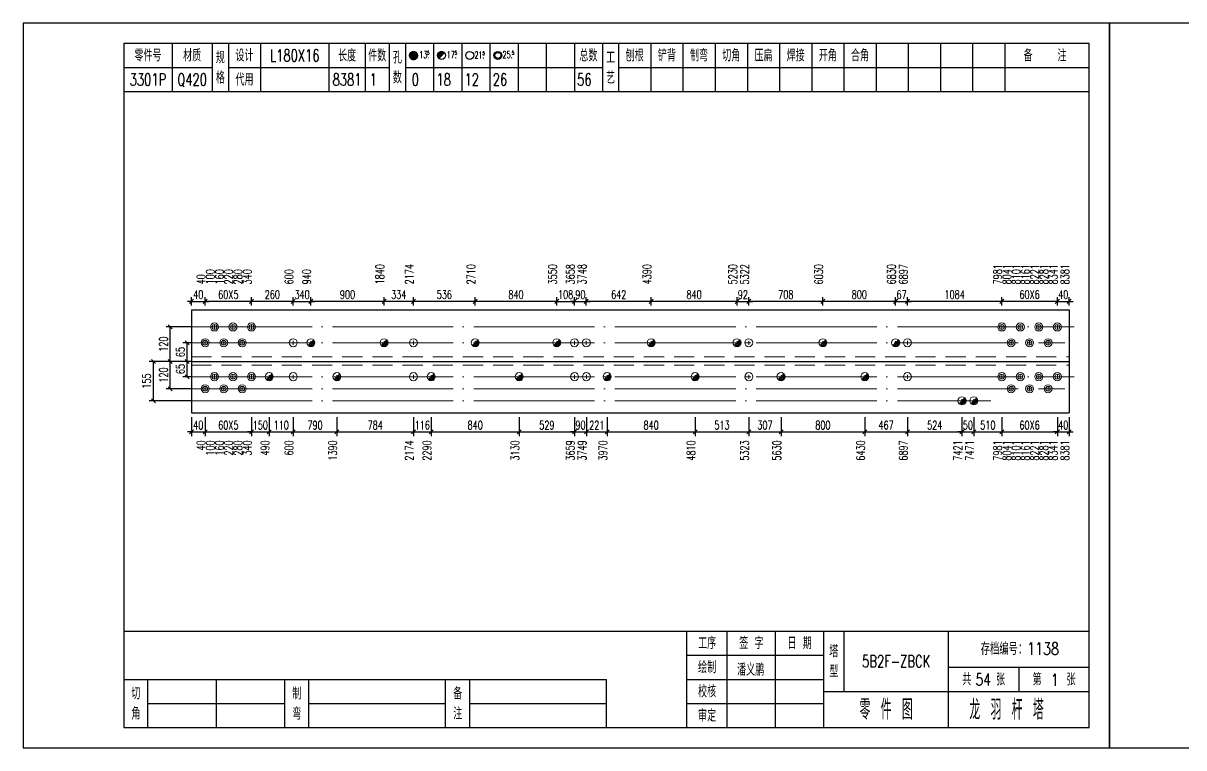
# Model space of a CAD drawing. Header units: millimetres. Extents: x 0 to 30240, y -10896 to -1348.
# Drawn here: x 0 to 288.5, y -10042.8 to -9862.8 of the extents above; entities that cross this region are included whole.
import ezdxf
from ezdxf.enums import TextEntityAlignment as Align

# ---------------------------------------------------------------- set-up
doc = ezdxf.new("R2010")
doc.units = ezdxf.units.MM
doc.header["$LTSCALE"] = 20
doc.header["$PDMODE"] = 1
doc.linetypes.add('DASHDOT2X', pattern=[1.75, 1.5, -0.125, 0, -0.125])
doc.linetypes.add('HIDDEN', pattern=[0.375, 0.25, -0.125])
for name, color, linetype, lineweight in [('1', 7, 'Continuous', 25), ('11', 3, 'Continuous', 13), ('2', 1, 'HIDDEN', 13), ('5', 1, 'Continuous', 13), ('7', 2, 'DASHDOT2X', 13)]:
    doc.layers.add(name, color=color, linetype=linetype, lineweight=lineweight)
doc.styles.get("Standard").update_dxf_attribs({"font": 'simplex', "width": 0.7, "bigfont": 'gbhzfs.shx'})
doc.styles.add('SYMBOL_TXT', font='txt.shx', dxfattribs={"width": 0.6})
doc.styles.add('TITLE_TXT', font='simplex.shx', dxfattribs={"width": 0.75, "height": 2.5, "bigfont": 'gbhzfs.shx'})
doc.dimstyles.get("Standard").update_dxf_attribs({"dimtxt": 2.1, "dimasz": 1, "dimexe": 1.05, "dimexo": 0, "dimgap": 0.63, "dimtad": 1, "dimzin": 0, "dimdsep": 46, "dimtxsty": 'standard', "dimblk": 'OBLIQUE', "dimblk1": 'OBLIQUE', "dimblk2": 'OBLIQUE', "dimcen": 0.09, "dimadec": 0, "dimazin": 0, "dimtfac": 1, "dimtdec": 1, "dimtix": 1, "dimtmove": 0, "dimatfit": 3, "dimfxl": 0, "dimtolj": 1, "dimtzin": 0, "dimarcsym": 0})
pattern_1 = [(0, (-3, 0), (0, 0.0125), [])]

# ---------------------------------------------------------------- blocks, each defined once
blk = doc.blocks.new('M12_HOLE')
h = blk.add_hatch()
h.set_pattern_fill('LINE', scale=0.1, style=0)
h.set_pattern_definition(pattern_1)
h.paths.add_polyline_path([(-5, 0, 1), (-1, 0, 1)])
at = {"color": 7}
blk.add_circle((-3, 0), 2, dxfattribs=at)
at = {"color": 7, "attachment_point": 1, "style": 'SYMBOL_TXT'}
for s, insert, char_height, width in [('13\\f??|b0|i0|c0|p54;.', (-0.12, 2.11), 3.5, 5.7075), ('5', (3.74, 2.26), 1.8, 2.9309)]:
    blk.add_mtext(s, dxfattribs=dict(at, insert=insert, char_height=char_height, width=width))
blk = doc.blocks.new('M16_HOLE')
h = blk.add_hatch()
h.set_pattern_fill('LINE', scale=0.1, style=0)
h.set_pattern_definition(pattern_1)
h.paths.add_polyline_path([(-1.59, 1.41, 0.668179), (-5, 0, 0.198912), (-4.41, -1.41)])
at = {"color": 7}
blk.add_circle((-3, 0), 2, dxfattribs=at)
at = {"color": 7, "attachment_point": 1, "style": 'SYMBOL_TXT'}
for s, insert, char_height, width in [('17.', (-0.44, 2.13), 3.5, 6.3164), ('5', (3.56, 2.25), 1.8, 1.822)]:
    blk.add_mtext(s, dxfattribs=dict(at, insert=insert, char_height=char_height, width=width))
blk = doc.blocks.new('M20_HOLE')
at = {"color": 7}
blk.add_circle((-3, 0), 2, dxfattribs=at)
at = {"color": 7, "attachment_point": 1, "style": 'SYMBOL_TXT'}
for s, insert, char_height, width in [('21.', (-0.69, 2.01), 3.5, 6.0735), ('5', (3.32, 2.01), 1.8, 1.4576)]:
    blk.add_mtext(s, dxfattribs=dict(at, insert=insert, char_height=char_height, width=width))
blk = doc.blocks.new('M24_HOLE')
at = {"color": 7}
for radius in [2, 1.5]:
    blk.add_circle((-3, 0), radius, dxfattribs=at)
at = {"color": 7, "attachment_point": 1, "style": 'SYMBOL_TXT'}
for s, insert, char_height, width in [('25.', (-0.69, 2.13), 3.5, 2.4294), ('5', (3.93, 2.25), 1.8, 1.9435)]:
    blk.add_mtext(s, dxfattribs=dict(at, insert=insert, char_height=char_height, width=width))
blk = doc.blocks.new('JgCard')
for p, q in [((270, 180), (0, 180)), ((0, 180), (0, 0)), ((270, 0), (270, 180)), ((265, 175), (25, 175)), ((25, 175), (25, 5)), ((37, 175), (37, 163)), ((47, 175), (47, 163)), ((51, 175), (51, 163)), ((59, 175), (59, 163)), ((76, 175), (76, 163)), ((85, 175), (85, 163)), ((91, 175), (91, 163)), ((95, 175), (95, 163)), ((102, 175), (102, 163)), ((109, 175), (109, 163)), ((116, 175), (116, 163)), ((123, 175), (123, 163)), ((130, 175), (130, 163)), ((137, 175), (137, 163)), ((144, 175), (144, 163)), ((148, 175), (148, 163)), ((156, 175), (156, 163)), ((164, 175), (164, 163)), ((172, 175), (172, 163)), ((180, 175), (180, 163)), ((188, 175), (188, 163)), ((196, 175), (196, 163)), ((204, 175), (204, 163)), ((212, 175), (212, 163)), ((220, 175), (220, 163)), ((228, 175), (228, 163)), ((236, 175), (236, 163)), ((244, 175), (244, 163)), ((265, 5), (265, 175)), ((25, 169), (47, 169)), ((51, 169), (91, 169)), ((95, 169), (144, 169)), ((148, 169), (265, 169)), ((25, 163), (265, 163)), ((25, 29), (265, 29)), ((165, 5), (165, 29)), ((175, 5), (175, 29)), ((187, 5), (187, 29)), ((199, 5), (199, 29)), ((204, 29), (204, 14)), ((230, 5), (230, 29)), ((165, 23), (199, 23)), ((230, 20), (265, 20)), ((247.5, 20), (247.5, 14)), ((25, 17), (145, 17)), ((31, 5), (31, 17)), ((48, 17), (48, 5)), ((65, 5), (65, 17)), ((71, 5), (71, 17)), ((105, 5), (105, 17)), ((111, 5), (111, 17)), ((145, 5), (145, 17)), ((165, 17), (199, 17)), ((199, 14), (265, 14)), ((31, 11), (65, 11)), ((71, 11), (105, 11)), ((111, 11), (145, 11)), ((165, 11), (199, 11)), ((25, 5), (265, 5)), ((0, 0), (270, 0))]:
    blk.add_line(p, q)
blk.add_lwpolyline([(96.03, 171.99, -1), (98.03, 171.99, -1)], format="xyb", close=True)
blk.add_point((145, 96))
at = {"xscale": 0.5, "yscale": 0.5, "zscale": 0.5}
for name, p in [('M12_HOLE', (98.53, 171.99)), ('M16_HOLE', (105.5, 172)), ('M24_HOLE', (119.5, 172)), ('M20_HOLE', (112.5, 172))]:
    blk.add_blockref(name, p, dxfattribs=at)
at = {"style": 'TITLE_TXT', "width": 0.75}
for s, height, p in [('存档编号：1138', 3.076, (238.02, 23.07)), ('潘义鹏', 3, (177.45, 17.91)), ('龙 羽 杆 塔', 5, (235.17, 6.97))]:
    blk.add_text(s, height=height, dxfattribs=at).set_placement(p)
at = {"attachment_point": 5, "style": 'TITLE_TXT'}
for s, insert, char_height, width in [('零件号', (31, 172), 3, 15), ('材质', (42, 172), 3, 8), ('设计', (55, 172), 3, 8), ('长度', (80.5, 172), 3, 8), ('件数', (88, 172), 3, 6), ('总数', (140.5, 172), 3, 7), ('刨根', (152, 172), 3, 8), ('铲背', (160, 172), 3, 8), ('制弯', (168, 172), 3, 8), ('切角', (176, 172), 3, 8), ('压扁', (184, 172), 3, 8), ('焊接', (192, 172), 3, 8), ('开角', (200, 172), 3, 8), ('合角', (208, 172), 3, 8), ('备    注', (254, 172), 3, 22), ('规格', (49, 169), 3, 4), ('孔数', (93, 169), 3, 4), ('工\\P艺', (146, 169), 3, 4), ('代用', (55, 166), 3, 8), ('工序', (170, 26), 3, 10), ('签 字', (181, 26), 3, 12), ('日 期', (193, 26), 3, 12), ('塔\\P型', (201.5, 21.5), 3, 5), ('绘制', (170, 20), 3, 10), ('共    张', (238.75, 17), 3, 17.5), ('第    张', (256.25, 17), 3, 17.5), ('切\\P角', (28, 11), 3, 6), ('制\\P弯', (68, 11), 3, 6), ('备\\P注', (108, 11), 3, 6), ('校核', (170, 14), 3, 10), ('零 件 图', (214.5, 9.5), 5, 31), ('审定', (170, 8), 3, 10)]:
    blk.add_mtext(s, dxfattribs=dict(at, insert=insert, char_height=char_height, width=width))
blk = doc.blocks.new('M24')
for p, q in [((-0.6, 0), (0.6, 0)), ((0, -0.6), (0, 0.6))]:
    blk.add_line(p, q)
for radius in [1, 0.6]:
    blk.add_circle((0, 0), radius)
blk = doc.blocks.new('M16')
for p, q in [((-0.71, -0.71), (0.71, 0.71)), ((-0.4, 0), (0.4, 0)), ((0, 0.4), (0, -0.4))]:
    blk.add_line(p, q)
blk.add_circle((0, 0), 1)
for radius in [0.8, 0.6, 0.4, 0.2]:
    blk.add_arc((0, 0), radius, 225, 45)
blk = doc.blocks.new('M20')
for p, q in [((-0.5, 0), (0.5, 0)), ((0, -0.5), (0, 0.5))]:
    blk.add_line(p, q)
blk.add_circle((0, 0), 1)
blk = doc.blocks.new('_Oblique')
at = {"color": 0, "linetype": 'ByBlock', "lineweight": -2}
blk.add_line((-0.5, -0.5), (0.5, 0.5), dxfattribs=at)
blk = doc.blocks.new('*D4688')
at = {"layer": '11', "color": 0, "lineweight": -2}
for p, q in [((41.8, -9960.68), (41.8, -9965.4)), ((45.24, -9960.68), (45.24, -9965.4)), ((41.8, -9964.35), (40.8, -9964.35)), ((41.8, -9964.35), (45.24, -9964.35)), ((45.24, -9964.35), (46.24, -9964.35))]:
    blk.add_line(p, q, dxfattribs=at)
at = {"layer": 'Defpoints', "color": 0}
for p in [(41.8, -9960.68), (45.24, -9960.68), (45.24, -9964.35)]:
    blk.add_point(p, dxfattribs=at)
at = {"layer": '11', "color": 0, "lineweight": -2}
blk.add_blockref('_Oblique', (41.8, -9964.35), dxfattribs=at)
at = {"layer": '11', "color": 0, "lineweight": -2, "rotation": 180}
blk.add_blockref('_Oblique', (45.24, -9964.35), dxfattribs=at)
at = {"layer": '11', "color": 0, "insert": (43.52, -9962.67), "char_height": 2.1, "attachment_point": 5}
blk.add_mtext('\\A1;40', dxfattribs=at)
blk = doc.blocks.new('*D4690')
at = {"layer": '11', "color": 0, "lineweight": -2}
for p, q in [((56.74, -9960.68), (56.74, -9965.4)), ((61.15, -9960.68), (61.15, -9965.4)), ((56.74, -9964.35), (55.74, -9964.35)), ((56.74, -9964.35), (61.15, -9964.35)), ((61.15, -9964.35), (62.15, -9964.35))]:
    blk.add_line(p, q, dxfattribs=at)
at = {"layer": 'Defpoints', "color": 0}
for p in [(56.74, -9960.68), (61.15, -9960.68), (61.15, -9964.35)]:
    blk.add_point(p, dxfattribs=at)
at = {"layer": '11', "color": 0, "lineweight": -2}
blk.add_blockref('_Oblique', (56.74, -9964.35), dxfattribs=at)
at = {"layer": '11', "color": 0, "lineweight": -2, "rotation": 180}
blk.add_blockref('_Oblique', (61.15, -9964.35), dxfattribs=at)
at = {"layer": '11', "color": 0, "insert": (58.95, -9962.67), "char_height": 2.1, "attachment_point": 5}
blk.add_mtext('\\A1;150', dxfattribs=at)
blk = doc.blocks.new('*D4697')
at = {"layer": '11', "color": 0, "lineweight": -2}
for p, q in [((137.07, -9960.68), (137.07, -9965.4)), ((140, -9960.68), (140, -9965.4)), ((137.07, -9964.35), (136.07, -9964.35)), ((137.07, -9964.35), (140, -9964.35)), ((140, -9964.35), (141, -9964.35))]:
    blk.add_line(p, q, dxfattribs=at)
at = {"layer": 'Defpoints', "color": 0}
for p in [(137.07, -9960.68), (140, -9960.68), (140, -9964.35)]:
    blk.add_point(p, dxfattribs=at)
at = {"layer": '11', "color": 0, "lineweight": -2}
blk.add_blockref('_Oblique', (137.07, -9964.35), dxfattribs=at)
at = {"layer": '11', "color": 0, "lineweight": -2, "rotation": 180}
blk.add_blockref('_Oblique', (140, -9964.35), dxfattribs=at)
at = {"layer": '11', "color": 0, "insert": (138.53, -9962.67), "char_height": 2.1, "attachment_point": 5}
blk.add_mtext('\\A1;90', dxfattribs=at)
blk = doc.blocks.new('*D4705')
at = {"layer": '11', "color": 0, "lineweight": -2}
for p, q in [((233.36, -9960.68), (233.36, -9965.4)), ((236.3, -9960.68), (236.3, -9965.4)), ((233.36, -9964.35), (232.36, -9964.35)), ((233.36, -9964.35), (236.3, -9964.35)), ((236.3, -9964.35), (237.3, -9964.35))]:
    blk.add_line(p, q, dxfattribs=at)
at = {"layer": 'Defpoints', "color": 0}
for p in [(233.36, -9960.68), (236.3, -9960.68), (236.3, -9964.35)]:
    blk.add_point(p, dxfattribs=at)
at = {"layer": '11', "color": 0, "lineweight": -2}
blk.add_blockref('_Oblique', (233.36, -9964.35), dxfattribs=at)
at = {"layer": '11', "color": 0, "lineweight": -2, "rotation": 180}
blk.add_blockref('_Oblique', (236.3, -9964.35), dxfattribs=at)
at = {"layer": '11', "color": 0, "insert": (234.83, -9962.67), "char_height": 2.1, "attachment_point": 5}
blk.add_mtext('\\A1;50', dxfattribs=at)
blk = doc.blocks.new('*D4708')
at = {"layer": '11', "color": 0, "lineweight": -2}
for p, q in [((257.06, -9960.68), (257.06, -9965.4)), ((260, -9960.68), (260, -9965.4)), ((257.06, -9964.35), (256.06, -9964.35)), ((257.06, -9964.35), (260, -9964.35)), ((260, -9964.35), (261, -9964.35))]:
    blk.add_line(p, q, dxfattribs=at)
at = {"layer": 'Defpoints', "color": 0}
for p in [(257.06, -9960.68), (260, -9960.68), (260, -9964.35)]:
    blk.add_point(p, dxfattribs=at)
at = {"layer": '11', "color": 0, "lineweight": -2}
blk.add_blockref('_Oblique', (257.06, -9964.35), dxfattribs=at)
at = {"layer": '11', "color": 0, "lineweight": -2, "rotation": 180}
blk.add_blockref('_Oblique', (260, -9964.35), dxfattribs=at)
at = {"layer": '11', "color": 0, "insert": (258.53, -9962.67), "char_height": 2.1, "attachment_point": 5}
blk.add_mtext('\\A1;40', dxfattribs=at)
blk = doc.blocks.new('*D4709')
at = {"layer": '11', "color": 0, "lineweight": -2}
for p, q in [((41.8, -9931.91), (40.8, -9931.91)), ((41.8, -9932.96), (41.8, -9930.86)), ((41.8, -9931.91), (45.24, -9931.91)), ((45.24, -9932.96), (45.24, -9930.86)), ((45.24, -9931.91), (46.24, -9931.91))]:
    blk.add_line(p, q, dxfattribs=at)
at = {"layer": 'Defpoints', "color": 0}
for p in [(45.24, -9931.91), (41.8, -9932.96), (45.24, -9932.96)]:
    blk.add_point(p, dxfattribs=at)
at = {"layer": '11', "color": 0, "lineweight": -2}
blk.add_blockref('_Oblique', (41.8, -9931.91), dxfattribs=at)
at = {"layer": '11', "color": 0, "lineweight": -2, "rotation": 180}
blk.add_blockref('_Oblique', (45.24, -9931.91), dxfattribs=at)
at = {"layer": '11', "color": 0, "insert": (43.52, -9930.23), "char_height": 2.1, "attachment_point": 5}
blk.add_mtext('\\A1;40', dxfattribs=at)
blk = doc.blocks.new('*D4712')
at = {"layer": '11', "color": 0, "lineweight": -2}
for p, q in [((67.11, -9931.91), (66.11, -9931.91)), ((67.11, -9932.96), (67.11, -9930.86)), ((67.11, -9931.91), (71.52, -9931.91)), ((71.52, -9932.96), (71.52, -9930.86)), ((71.52, -9931.91), (72.52, -9931.91))]:
    blk.add_line(p, q, dxfattribs=at)
at = {"layer": 'Defpoints', "color": 0}
for p in [(71.52, -9931.91), (67.11, -9932.96), (71.52, -9932.96)]:
    blk.add_point(p, dxfattribs=at)
at = {"layer": '11', "color": 0, "lineweight": -2}
blk.add_blockref('_Oblique', (67.11, -9931.91), dxfattribs=at)
at = {"layer": '11', "color": 0, "lineweight": -2, "rotation": 180}
blk.add_blockref('_Oblique', (71.52, -9931.91), dxfattribs=at)
at = {"layer": '11', "color": 0, "insert": (69.32, -9930.23), "char_height": 2.1, "attachment_point": 5}
blk.add_mtext('\\A1;340', dxfattribs=at)
blk = doc.blocks.new('*D4717')
at = {"layer": '11', "color": 0, "lineweight": -2}
for p, q in [((132.62, -9931.91), (131.62, -9931.91)), ((132.62, -9932.96), (132.62, -9930.86)), ((132.62, -9931.91), (137.03, -9931.91)), ((137.03, -9932.96), (137.03, -9930.86)), ((137.03, -9931.91), (138.03, -9931.91))]:
    blk.add_line(p, q, dxfattribs=at)
at = {"layer": 'Defpoints', "color": 0}
for p in [(137.03, -9931.91), (132.62, -9932.96), (137.03, -9932.96)]:
    blk.add_point(p, dxfattribs=at)
at = {"layer": '11', "color": 0, "lineweight": -2}
blk.add_blockref('_Oblique', (132.62, -9931.91), dxfattribs=at)
at = {"layer": '11', "color": 0, "lineweight": -2, "rotation": 180}
blk.add_blockref('_Oblique', (137.03, -9931.91), dxfattribs=at)
at = {"layer": '11', "color": 0, "insert": (134.83, -9930.23), "char_height": 2.1, "attachment_point": 5}
blk.add_mtext('\\A1;108', dxfattribs=at)
blk = doc.blocks.new('*D4718')
at = {"layer": '11', "color": 0, "lineweight": -2}
for p, q in [((137.03, -9931.91), (136.03, -9931.91)), ((137.03, -9932.96), (137.03, -9930.86)), ((137.03, -9931.91), (139.97, -9931.91)), ((139.97, -9932.96), (139.97, -9930.86)), ((139.97, -9931.91), (140.97, -9931.91))]:
    blk.add_line(p, q, dxfattribs=at)
at = {"layer": 'Defpoints', "color": 0}
for p in [(139.97, -9931.91), (137.03, -9932.96), (139.97, -9932.96)]:
    blk.add_point(p, dxfattribs=at)
at = {"layer": '11', "color": 0, "lineweight": -2}
blk.add_blockref('_Oblique', (137.03, -9931.91), dxfattribs=at)
at = {"layer": '11', "color": 0, "lineweight": -2, "rotation": 180}
blk.add_blockref('_Oblique', (139.97, -9931.91), dxfattribs=at)
at = {"layer": '11', "color": 0, "insert": (138.5, -9930.23), "char_height": 2.1, "attachment_point": 5}
blk.add_mtext('\\A1;90', dxfattribs=at)
blk = doc.blocks.new('*D4721')
at = {"layer": '11', "color": 0, "lineweight": -2}
for p, q in [((177.44, -9931.91), (176.44, -9931.91)), ((177.44, -9932.96), (177.44, -9930.86)), ((177.44, -9931.91), (180.35, -9931.91)), ((180.35, -9932.96), (180.35, -9930.86)), ((180.35, -9931.91), (181.35, -9931.91))]:
    blk.add_line(p, q, dxfattribs=at)
at = {"layer": 'Defpoints', "color": 0}
for p in [(180.35, -9931.91), (177.44, -9932.96), (180.35, -9932.96)]:
    blk.add_point(p, dxfattribs=at)
at = {"layer": '11', "color": 0, "lineweight": -2}
blk.add_blockref('_Oblique', (177.44, -9931.91), dxfattribs=at)
at = {"layer": '11', "color": 0, "lineweight": -2, "rotation": 180}
blk.add_blockref('_Oblique', (180.35, -9931.91), dxfattribs=at)
at = {"layer": '11', "color": 0, "insert": (178.89, -9930.23), "char_height": 2.1, "attachment_point": 5}
blk.add_mtext('\\A1;92', dxfattribs=at)
blk = doc.blocks.new('*D4724')
at = {"layer": '11', "color": 0, "lineweight": -2}
for p, q in [((216.87, -9931.91), (215.87, -9931.91)), ((216.87, -9932.96), (216.87, -9930.86)), ((216.87, -9931.91), (219.81, -9931.91)), ((219.81, -9932.96), (219.81, -9930.86)), ((219.81, -9931.91), (220.81, -9931.91))]:
    blk.add_line(p, q, dxfattribs=at)
at = {"layer": 'Defpoints', "color": 0}
for p in [(219.81, -9931.91), (216.87, -9932.96), (219.81, -9932.96)]:
    blk.add_point(p, dxfattribs=at)
at = {"layer": '11', "color": 0, "lineweight": -2}
blk.add_blockref('_Oblique', (216.87, -9931.91), dxfattribs=at)
at = {"layer": '11', "color": 0, "lineweight": -2, "rotation": 180}
blk.add_blockref('_Oblique', (219.81, -9931.91), dxfattribs=at)
at = {"layer": '11', "color": 0, "insert": (218.34, -9930.23), "char_height": 2.1, "attachment_point": 5}
blk.add_mtext('\\A1;67', dxfattribs=at)
blk = doc.blocks.new('*D4727')
at = {"layer": '11', "color": 0, "lineweight": -2}
for p, q in [((257.06, -9931.91), (256.06, -9931.91)), ((257.06, -9932.96), (257.06, -9930.86)), ((257.06, -9931.91), (260, -9931.91)), ((260, -9932.96), (260, -9930.86)), ((260, -9931.91), (261, -9931.91))]:
    blk.add_line(p, q, dxfattribs=at)
at = {"layer": 'Defpoints', "color": 0}
for p in [(260, -9931.91), (257.06, -9932.96), (260, -9932.96)]:
    blk.add_point(p, dxfattribs=at)
at = {"layer": '11', "color": 0, "lineweight": -2}
blk.add_blockref('_Oblique', (257.06, -9931.91), dxfattribs=at)
at = {"layer": '11', "color": 0, "lineweight": -2, "rotation": 180}
blk.add_blockref('_Oblique', (260, -9931.91), dxfattribs=at)
at = {"layer": '11', "color": 0, "insert": (258.53, -9930.23), "char_height": 2.1, "attachment_point": 5}
blk.add_mtext('\\A1;40', dxfattribs=at)

msp = doc.modelspace()

# ---------------------------------------------------------------- linework, layer by layer
at = {"layer": '1'}
for p, q in [((41.8, -9934.008), (41.8, -9959.628)), ((41.8, -9934.008), (260, -9934.008)), ((260, -9934.008), (260, -9959.628)), ((41.8, -9946.818), (260, -9946.818)), ((41.8, -9959.628), (260, -9959.628))]:
    msp.add_line(p, q, dxfattribs=at)
at = {"layer": '2'}
for p, q in [((41.8, -9945.68), (260, -9945.68)), ((41.8, -9947.756), (260, -9947.756))]:
    msp.add_line(p, q, dxfattribs=at)
at = {"layer": '7'}
for p, q in [((41.8, -9938.278), (261.26, -9938.278)), ((41.8, -9942.192), (258.96, -9942.192)), ((41.8, -9950.628), (261.26, -9950.628)), ((41.8, -9953.628), (258.96, -9953.628)), ((41.8, -9956.628), (240.5, -9956.628))]:
    msp.add_line(p, q, dxfattribs=at)

# ---------------------------------------------------------------- block references
at = {"layer": '1'}
for p in [(0, -10042.818), (270, -10042.818)]:
    msp.add_blockref('JgCard', p, dxfattribs=at)
at = {"layer": '5'}
for name, p in [('M24', (47.54, -9938.278)), ('M24', (52.14, -9938.278)), ('M24', (56.74, -9938.278)), ('M24', (243.26, -9938.278)), ('M24', (247.86, -9938.278)), ('M24', (252.46, -9938.278)), ('M24', (257.06, -9938.278)), ('M24', (45.24, -9942.192)), ('M24', (49.84, -9942.192)), ('M24', (54.44, -9942.192)), ('M20', (67.11, -9942.192)), ('M16', (71.52, -9942.192)), ('M16', (89.703, -9942.192)), ('M20', (97.008, -9942.192)), ('M16', (112.352, -9942.192)), ('M16', (132.623, -9942.192)), ('M20', (137.033, -9942.192)), ('M20', (139.973, -9942.192)), ('M16', (156.09, -9942.192)), ('M16', (177.439, -9942.192)), ('M20', (180.348, -9942.192)), ('M16', (198.785, -9942.192)), ('M16', (216.867, -9942.192)), ('M20', (219.807, -9942.192)), ('M24', (245.56, -9942.192)), ('M24', (250.16, -9942.192)), ('M24', (254.76, -9942.192)), ('M24', (47.54, -9950.628)), ('M24', (52.14, -9950.628)), ('M24', (56.74, -9950.628)), ('M16', (61.15, -9950.628)), ('M20', (67.11, -9950.628)), ('M16', (77.987, -9950.628)), ('M20', (97.008, -9950.628)), ('M16', (101.418, -9950.628)), ('M16', (123.287, -9950.628)), ('M20', (137.065, -9950.628)), ('M20', (139.996, -9950.628)), ('M16', (145.155, -9950.628)), ('M16', (167.024, -9950.628)), ('M20', (180.379, -9950.628)), ('M16', (188.372, -9950.628)), ('M16', (209.199, -9950.628)), ('M20', (219.807, -9950.628)), ('M24', (243.26, -9950.628)), ('M24', (247.86, -9950.628)), ('M24', (252.46, -9950.628)), ('M24', (257.06, -9950.628)), ('M24', (45.24, -9953.628)), ('M24', (49.84, -9953.628)), ('M24', (54.44, -9953.628)), ('M24', (245.56, -9953.628)), ('M24', (250.16, -9953.628)), ('M24', (254.76, -9953.628)), ('M16', (233.36, -9956.628)), ('M16', (236.3, -9956.628))]:
    msp.add_blockref(name, p, dxfattribs=at)

# ---------------------------------------------------------------- texts
at = {"style": 'TITLE_TXT', "width": 0.75}
for s, p in [('54', (236.712, -10027.328)), ('1', (255.466, -10027.433))]:
    msp.add_text(s, height=3, dxfattribs=at).set_placement(p)
at = {"layer": '1', "width": 0.7}
for s, p in [('L180X16', (67.5, -9870.818)), ('3301P', (31, -9876.818)), ('Q420', (42, -9876.818)), ('8381', (80.5, -9876.818)), ('1', (87, -9876.818)), ('0', (97.5, -9876.818)), ('18', (104.5, -9876.818)), ('12', (111.5, -9876.818)), ('26', (118.5, -9876.818)), ('56', (139.5, -9876.818))]:
    msp.add_text(s, height=3, dxfattribs=at).set_placement(p, align=Align.MIDDLE_CENTER)
for s, p in [('1840', (89.71, -9927.708)), ('2174', (97.017, -9927.708)), ('2710', (112.361, -9927.708)), ('3550', (132.636, -9927.708)), ('3658', (137.05, -9927.708)), ('3748', (139.985, -9927.708)), ('4390', (156.098, -9927.708)), ('5230', (177.45, -9927.708)), ('5322', (180.373, -9927.708)), ('6030', (198.794, -9927.708)), ('6830', (216.881, -9927.708)), ('6897', (219.808, -9927.708)), ('7981', (243.273, -9927.708)), ('8041', (245.573, -9927.708)), ('8101', (247.873, -9927.708)), ('8161', (250.173, -9927.708)), ('8221', (252.473, -9927.708)), ('8281', (254.773, -9927.708)), ('8341', (257.084, -9927.708)), ('8381', (260, -9927.708)), ('40', (45.24, -9927.708)), ('100', (47.54, -9927.708)), ('160', (49.84, -9927.708)), ('220', (52.14, -9927.708)), ('280', (54.44, -9927.708)), ('340', (56.74, -9927.708)), ('600', (67.11, -9927.708)), ('940', (71.525, -9927.708))]:
    msp.add_text(s, height=2.1, rotation=90, dxfattribs=at).set_placement(p)
for s, p in [('40', (45.24, -9966.453)), ('100', (47.54, -9966.453)), ('160', (49.84, -9966.453)), ('220', (52.14, -9966.453)), ('280', (54.44, -9966.453)), ('340', (56.74, -9966.453)), ('490', (61.168, -9966.453)), ('600', (67.11, -9966.453)), ('1390', (77.996, -9966.453)), ('2174', (97.017, -9966.453)), ('2290', (101.427, -9966.453)), ('3130', (123.294, -9966.453)), ('3659', (137.05, -9966.453)), ('3749', (139.985, -9966.453)), ('3970', (145.164, -9966.453)), ('4810', (167.032, -9966.453)), ('5323', (180.373, -9966.453)), ('5630', (188.38, -9966.453)), ('6430', (209.205, -9966.453)), ('6897', (219.808, -9966.453)), ('7421', (233.38, -9966.453)), ('7471', (236.305, -9966.453)), ('7981', (243.273, -9966.453)), ('8041', (245.573, -9966.453)), ('8101', (247.873, -9966.453)), ('8161', (250.173, -9966.453)), ('8221', (252.473, -9966.453)), ('8281', (254.773, -9966.453)), ('8341', (257.084, -9966.453)), ('8381', (260, -9966.453))]:
    msp.add_text(s, height=2.1, rotation=90, dxfattribs=at).set_placement(p, align=Align.RIGHT)
at = {"layer": '1', "insert": (217, -10021.318), "char_height": 3, "width": 26, "attachment_point": 5}
msp.add_mtext('5B2F-ZBCK', dxfattribs=at)

# ---------------------------------------------------------------- dimensions: what is measured, and where the dimension line sits
at = {"layer": '1'}
for base, p1, p2, text in [((36.55, -9938.278), (41.75, -9946.818), (41.75, -9938.278), '120'), ((40.75, -9942.192), (41.75, -9946.818), (41.75, -9942.192), '65'), ((32.35, -9946.818), (41.75, -9956.628), (41.75, -9946.818), '155'), ((36.55, -9946.818), (41.75, -9953.628), (41.75, -9946.818), '120'), ((40.75, -9946.818), (41.75, -9950.628), (41.75, -9946.818), '65')]:
    msp.add_linear_dim(base=base, p1=p1, p2=p2, angle=90, text=text, dimstyle='standard', dxfattribs=at).render()
at = {"layer": '11'}
for base, p1, p2, text, picture, middle in [((45.24, -9931.908), (41.8, -9932.958), (45.24, -9932.958), '40', '*D4709', (43.52, -9930.228)), ((71.52, -9931.908), (67.11, -9932.958), (71.52, -9932.958), '340', '*D4712', (69.315, -9930.228)), ((137.033, -9931.908), (132.623, -9932.958), (137.033, -9932.958), '108', '*D4717', (134.828, -9930.228)), ((139.973, -9931.908), (137.033, -9932.958), (139.973, -9932.958), '90', '*D4718', (138.503, -9930.228)), ((180.348, -9931.908), (177.439, -9932.958), (180.348, -9932.958), '92', '*D4721', (178.894, -9930.228)), ((219.807, -9931.908), (216.867, -9932.958), (219.807, -9932.958), '67', '*D4724', (218.337, -9930.228)), ((260, -9931.908), (257.06, -9932.958), (260, -9932.958), '40', '*D4727', (258.53, -9930.228)), ((45.24, -9964.353), (41.8, -9960.678), (45.24, -9960.678), '40', '*D4688', (43.52, -9962.673)), ((61.15, -9964.353), (56.74, -9960.678), (61.15, -9960.678), '150', '*D4690', (58.945, -9962.673)), ((139.996, -9964.353), (137.065, -9960.678), (139.996, -9960.678), '90', '*D4697', (138.531, -9962.673)), ((236.3, -9964.353), (233.36, -9960.678), (236.3, -9960.678), '50', '*D4705', (234.83, -9962.673)), ((260, -9964.353), (257.06, -9960.678), (260, -9960.678), '40', '*D4708', (258.53, -9962.673))]:
    dim = msp.add_linear_dim(base=base, p1=p1, p2=p2, text=text, dimstyle='standard', dxfattribs=at)
    dim.commit()
    dim.dimension.update_dxf_attribs({"geometry": picture, "text_midpoint": middle})
for base, p1, p2, text in [((56.74, -9931.908), (45.24, -9932.958), (56.74, -9932.958), '60X5'), ((67.11, -9931.908), (56.74, -9932.958), (67.11, -9932.958), '260'), ((89.703, -9931.908), (71.52, -9932.958), (89.703, -9932.958), '900'), ((97.008, -9931.908), (89.703, -9932.958), (97.008, -9932.958), '334'), ((112.352, -9931.908), (97.008, -9932.958), (112.352, -9932.958), '536'), ((132.623, -9931.908), (112.352, -9932.958), (132.623, -9932.958), '840'), ((156.09, -9931.908), (139.973, -9932.958), (156.09, -9932.958), '642'), ((177.439, -9931.908), (156.09, -9932.958), (177.439, -9932.958), '840'), ((198.785, -9931.908), (180.348, -9932.958), (198.785, -9932.958), '708'), ((216.867, -9931.908), (198.785, -9932.958), (216.867, -9932.958), '800'), ((243.26, -9931.908), (219.807, -9932.958), (243.26, -9932.958), '1084'), ((257.06, -9931.908), (243.26, -9932.958), (257.06, -9932.958), '60X6'), ((56.74, -9964.353), (45.24, -9960.678), (56.74, -9960.678), '60X5'), ((67.11, -9964.353), (61.15, -9960.678), (67.11, -9960.678), '110'), ((77.987, -9964.353), (67.11, -9960.678), (77.987, -9960.678), '790'), ((97.008, -9964.353), (77.987, -9960.678), (97.008, -9960.678), '784'), ((101.418, -9964.353), (97.008, -9960.678), (101.418, -9960.678), '116'), ((123.287, -9964.353), (101.418, -9960.678), (123.287, -9960.678), '840'), ((137.065, -9964.353), (123.287, -9960.678), (137.065, -9960.678), '529'), ((145.155, -9964.353), (139.996, -9960.678), (145.155, -9960.678), '221'), ((167.024, -9964.353), (145.155, -9960.678), (167.024, -9960.678), '840'), ((180.379, -9964.353), (167.024, -9960.678), (180.379, -9960.678), '513'), ((188.372, -9964.353), (180.379, -9960.678), (188.372, -9960.678), '307'), ((209.199, -9964.353), (188.372, -9960.678), (209.199, -9960.678), '800'), ((219.807, -9964.353), (209.199, -9960.678), (219.807, -9960.678), '467'), ((233.36, -9964.353), (219.807, -9960.678), (233.36, -9960.678), '524'), ((243.26, -9964.353), (236.3, -9960.678), (243.26, -9960.678), '510'), ((257.06, -9964.353), (243.26, -9960.678), (257.06, -9960.678), '60X6')]:
    msp.add_linear_dim(base=base, p1=p1, p2=p2, text=text, dimstyle='standard', dxfattribs=at).render()

doc.saveas('drawing.dxf')
